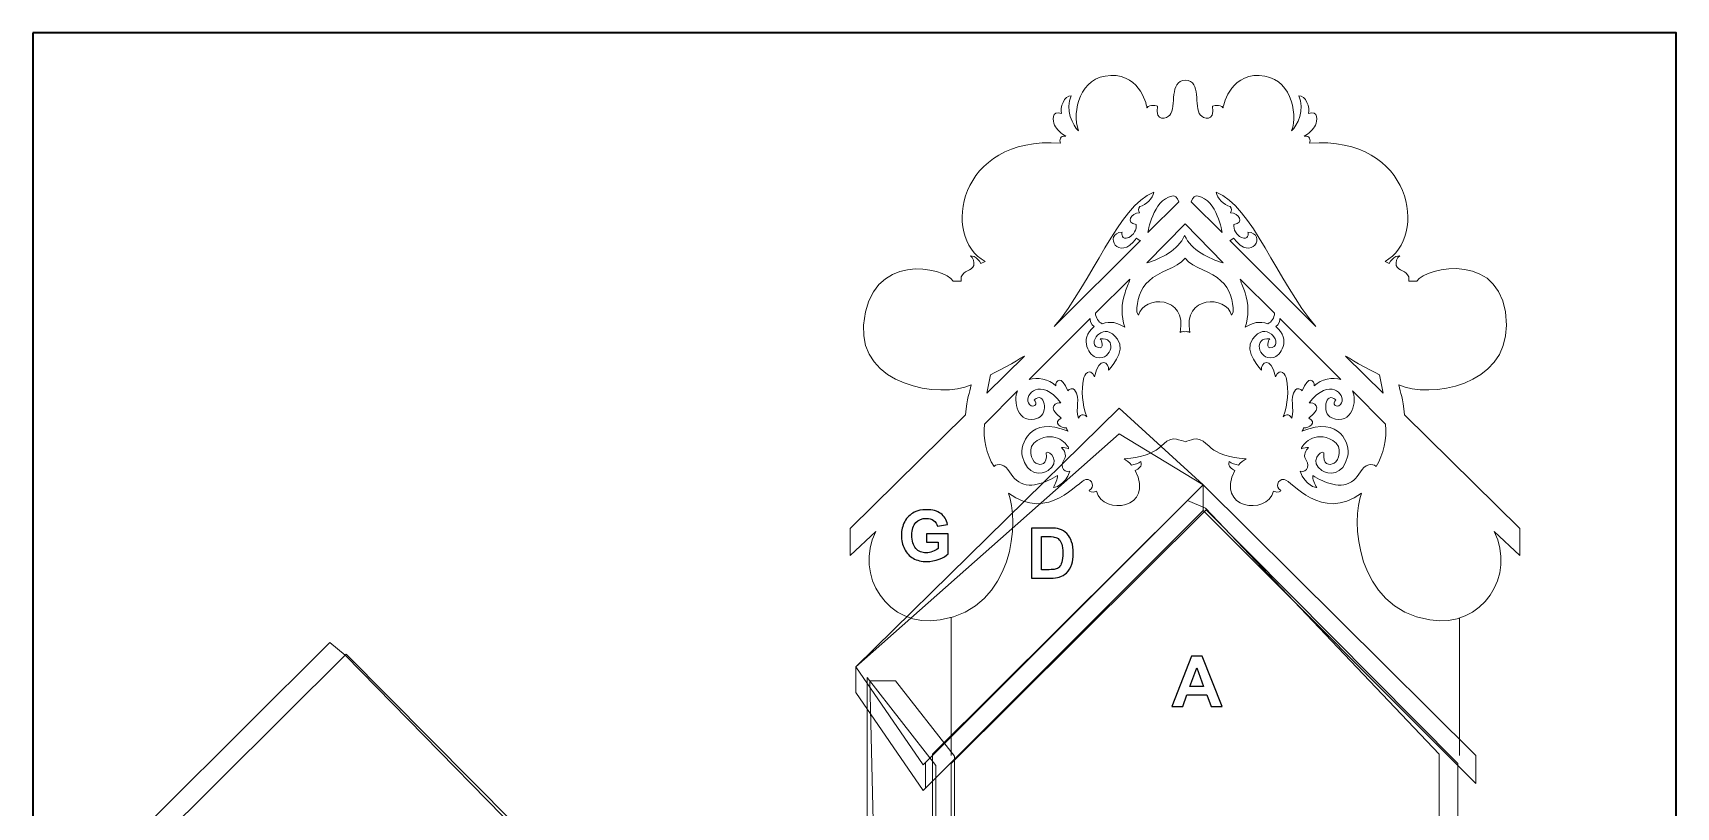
# Model space of a CAD drawing. Header units: centimetres. Extents: x -50 to 38, y -16.5 to 53.8.
# Drawn here: x -43.06 to -33.11, y 20.89 to 25.57 of the extents above; entities that cross this region are included whole.
import ezdxf
from ezdxf.lldxf.tags import DXFTag

# ---------------------------------------------------------------- set-up
doc = ezdxf.new("R2010")
doc.units = ezdxf.units.CM
doc.header["$MEASUREMENT"] = 0
doc.layers.add('layer 1', color=7, linetype='Continuous')
tags = doc.linetypes.add('New Line3', pattern=[0.4, 0.2, -0.2]).pattern_tags.tags
tags[6:7] = [DXFTag(74, 4), DXFTag(75, 0), DXFTag(340, '0'), DXFTag(46, 1.0), DXFTag(50, 0.0), DXFTag(44, 0.0), DXFTag(45, 0.0)]
tags[4:5] = [DXFTag(74, 4), DXFTag(75, 0), DXFTag(340, '0'), DXFTag(46, 1.0), DXFTag(50, 0.0), DXFTag(44, 0.0), DXFTag(45, 0.0)]
tags = doc.linetypes.add('New Line4', pattern=[0.4, 0.2, -0.2]).pattern_tags.tags
tags[6:7] = [DXFTag(74, 4), DXFTag(75, 0), DXFTag(340, '0'), DXFTag(46, 1.0), DXFTag(50, 0.0), DXFTag(44, 0.0), DXFTag(45, 0.0)]
tags[4:5] = [DXFTag(74, 4), DXFTag(75, 0), DXFTag(340, '0'), DXFTag(46, 1.0), DXFTag(50, 0.0), DXFTag(44, 0.0), DXFTag(45, 0.0)]

msp = doc.modelspace()

# ---------------------------------------------------------------- linework, layer by layer
at = {"layer": 'layer 1', "lineweight": 35}
msp.add_open_spline([(-43.05848, 25.57436), (-43.05848, 25.57436), (-33.11014, 25.57436), (-33.11014, 25.57436), (-33.11014, 25.57436), (-33.11014, 25.57436), (-33.11014, 14.1003), (-33.11014, 14.1003), (-33.11014, 14.1003), (-33.11014, 14.1003), (-43.05848, 14.1003), (-43.05848, 14.1003), (-43.05848, 14.1003), (-43.05848, 14.1003), (-43.05848, 25.57436), (-43.05848, 25.57436)], degree=3, knots=[0, 0, 0, 0, 0.2, 0.2, 0.2, 0.2, 0.4, 0.4, 0.4, 0.4, 0.6, 0.6, 0.6, 0.6, 1, 1, 1, 1], dxfattribs=at)
at = {"layer": 'layer 1', "color": 254, "lineweight": 9}
for points, knots in [([(-36.08101, 23.09999), (-36.08899, 23.10489), (-36.12056, 23.11205), (-36.13552, 23.11487), (-36.13552, 23.11487), (-36.19101, 23.12976), (-36.23292, 23.05825), (-36.27317, 23.03991), (-36.27317, 23.03991), (-36.32909, 23.00509), (-36.45259, 22.99676), (-36.45259, 22.99676), (-36.45259, 22.99676), (-36.4388, 22.98382), (-36.41908, 22.97775), (-36.408, 22.95895), (-36.408, 22.95895), (-36.38659, 22.96036), (-36.36726, 22.97034), (-36.35008, 22.9793), (-36.35008, 22.9793), (-36.34069, 22.94928), (-36.36489, 22.93665), (-36.38528, 22.92557), (-36.38528, 22.92557), (-36.26382, 22.69496), (-36.58069, 22.64949), (-36.61847, 22.80034), (-36.61847, 22.80034), (-36.64888, 22.78319), (-36.66359, 22.80461), (-36.66359, 22.80461), (-36.66359, 22.80461), (-36.64352, 22.81932), (-36.64281, 22.83265), (-36.64482, 22.84549), (-36.64482, 22.84549), (-36.64761, 22.8632), (-36.66542, 22.87403), (-36.6831, 22.87149), (-36.6831, 22.87149), (-36.73083, 22.86468), (-36.9069, 22.60938), (-37.15229, 22.78841), (-37.15229, 22.78841), (-37.08872, 22.63079), (-37.1101, 22.09602), (-37.56469, 22.02112), (-37.56469, 22.02112), (-37.88434, 21.96849), (-38.08878, 22.29389), (-37.95539, 22.55692), (-37.95539, 22.55692), (-37.95539, 22.55692), (-38.10963, 22.41094), (-38.10963, 22.41094), (-38.10963, 22.41094), (-38.10963, 22.41094), (-38.10963, 22.57435), (-38.10963, 22.57435), (-38.10963, 22.57435), (-38.10963, 22.57435), (-37.41225, 23.26184), (-37.41225, 23.26184), (-37.41225, 23.26184), (-37.40425, 23.37413), (-37.38664, 23.38888), (-37.37758, 23.44497), (-37.37758, 23.44497), (-37.56469, 23.35808), (-38.0584, 23.43908), (-38.02898, 23.80628), (-38.02898, 23.80628), (-37.9925, 24.2619), (-37.53795, 24.15493), (-37.48655, 24.07214), (-37.48655, 24.07214), (-37.48655, 24.07214), (-37.43896, 24.07066), (-37.43896, 24.07066), (-37.43896, 24.07066), (-37.43896, 24.07066), (-37.43765, 24.0974), (-37.43765, 24.0974), (-37.43765, 24.0974), (-37.42397, 24.13631), (-37.37588, 24.13158), (-37.3611, 24.16732), (-37.3611, 24.16732), (-37.35828, 24.18598), (-37.36583, 24.21466), (-37.38287, 24.22443), (-37.38287, 24.22443), (-37.38287, 24.22443), (-37.35959, 24.22129), (-37.35959, 24.22129), (-37.35959, 24.22129), (-37.34417, 24.21155), (-37.32822, 24.19695), (-37.31983, 24.17871), (-37.31983, 24.17871), (-37.31983, 24.17871), (-37.29407, 24.19131), (-37.29407, 24.19131), (-37.29407, 24.19131), (-37.55933, 24.33676), (-37.46305, 24.95175), (-36.83754, 24.90713), (-36.83754, 24.90713), (-36.84407, 24.92367), (-36.84139, 24.95574), (-36.8053, 24.94907), (-36.8053, 24.94907), (-36.82975, 24.96318), (-36.86033, 24.98968), (-36.87402, 25.01656), (-36.87402, 25.01656), (-36.88132, 25.03854), (-36.89621, 25.11086), (-36.83063, 25.08567), (-36.83063, 25.08567), (-36.84315, 25.1195), (-36.81331, 25.19775), (-36.77193, 25.19425), (-36.77193, 25.19425), (-36.81197, 25.1122), (-36.76177, 25.01183), (-36.72885, 24.98107), (-36.72885, 24.98107), (-36.76787, 25.10158), (-36.7224, 25.31003), (-36.53236, 25.31677), (-36.53236, 25.31677), (-36.34817, 25.3233), (-36.31321, 25.12073), (-36.31321, 25.12073), (-36.31321, 25.12073), (-36.29723, 25.14695), (-36.24911, 25.13089), (-36.24911, 25.13089), (-36.24911, 25.13089), (-36.26784, 25.02929), (-36.1903, 25.05872), (-36.17616, 25.07625), (-36.17616, 25.07625), (-36.13308, 25.12959), (-36.18226, 25.28333), (-36.08101, 25.28866), (-36.08101, 25.28866), (-35.97977, 25.28333), (-36.0336, 25.12959), (-35.99053, 25.07625), (-35.99053, 25.07625), (-35.97638, 25.05872), (-35.89884, 25.02929), (-35.91757, 25.13089), (-35.91757, 25.13089), (-35.91757, 25.13089), (-35.86942, 25.14695), (-35.85347, 25.12073), (-35.85347, 25.12073), (-35.85347, 25.12073), (-35.81851, 25.3233), (-35.63433, 25.31677), (-35.63433, 25.31677), (-35.44428, 25.31003), (-35.39881, 25.09622), (-35.43783, 24.98107), (-35.43783, 24.98107), (-35.40491, 25.01183), (-35.35471, 25.1122), (-35.39475, 25.19425), (-35.39475, 25.19425), (-35.35337, 25.19775), (-35.32349, 25.1195), (-35.33605, 25.08567), (-35.33605, 25.08567), (-35.27047, 25.11086), (-35.28536, 25.03854), (-35.29266, 25.01656), (-35.29266, 25.01656), (-35.30635, 24.98968), (-35.3369, 24.96318), (-35.36138, 24.94907), (-35.36138, 24.94907), (-35.32529, 24.95574), (-35.32261, 24.92367), (-35.32914, 24.90713), (-35.32914, 24.90713), (-34.70363, 24.95175), (-34.60735, 24.33676), (-34.87261, 24.19131), (-34.87261, 24.19131), (-34.87261, 24.19131), (-34.84685, 24.17871), (-34.84685, 24.17871), (-34.84685, 24.17871), (-34.83842, 24.19695), (-34.82251, 24.21155), (-34.8071, 24.22129), (-34.8071, 24.22129), (-34.8071, 24.22129), (-34.78381, 24.22443), (-34.78381, 24.22443), (-34.78381, 24.22443), (-34.80085, 24.21466), (-34.8084, 24.18598), (-34.80558, 24.16732), (-34.80558, 24.16732), (-34.7908, 24.13158), (-34.74271, 24.13631), (-34.72903, 24.0974), (-34.72903, 24.0974), (-34.72903, 24.0974), (-34.72772, 24.07066), (-34.72772, 24.07066), (-34.72772, 24.07066), (-34.72772, 24.07066), (-34.68013, 24.07214), (-34.68013, 24.07214), (-34.68013, 24.07214), (-34.62873, 24.15493), (-34.14208, 24.26722), (-34.13767, 23.80628), (-34.13767, 23.80628), (-34.13417, 23.43791), (-34.60199, 23.35808), (-34.78911, 23.44497), (-34.78911, 23.44497), (-34.78004, 23.38888), (-34.76244, 23.37413), (-34.75443, 23.26184), (-34.75443, 23.26184), (-34.75443, 23.26184), (-34.05706, 22.57435), (-34.05706, 22.57435), (-34.05706, 22.57435), (-34.05706, 22.57435), (-34.05706, 22.41094), (-34.05706, 22.41094), (-34.05706, 22.41094), (-34.05706, 22.41094), (-34.21129, 22.55692), (-34.21129, 22.55692), (-34.21129, 22.55692), (-34.07791, 22.29389), (-34.28234, 21.96849), (-34.60199, 22.02112), (-34.60199, 22.02112), (-35.05655, 22.09602), (-35.07796, 22.63079), (-35.01439, 22.78841), (-35.01439, 22.78841), (-35.25978, 22.60938), (-35.43585, 22.86468), (-35.48358, 22.87149), (-35.48358, 22.87149), (-35.50126, 22.87403), (-35.51904, 22.8632), (-35.52186, 22.84549), (-35.52186, 22.84549), (-35.52387, 22.83265), (-35.52317, 22.81932), (-35.50309, 22.80461), (-35.50309, 22.80461), (-35.50309, 22.80461), (-35.5178, 22.78319), (-35.54818, 22.80034), (-35.54818, 22.80034), (-35.58599, 22.64949), (-35.90286, 22.69496), (-35.78136, 22.92557), (-35.78136, 22.92557), (-35.80179, 22.93665), (-35.82599, 22.94928), (-35.81661, 22.9793), (-35.81661, 22.9793), (-35.79943, 22.97034), (-35.78009, 22.96036), (-35.75868, 22.95895), (-35.75868, 22.95895), (-35.7476, 22.97775), (-35.72788, 22.98382), (-35.71409, 22.99676), (-35.71409, 22.99676), (-35.71409, 22.99676), (-35.8376, 23.00509), (-35.89351, 23.03991), (-35.89351, 23.03991), (-35.93376, 23.05825), (-35.97567, 23.12976), (-36.03117, 23.11487), (-36.03117, 23.11487), (-36.04612, 23.11205), (-36.07304, 23.10489), (-36.08101, 23.09999)], [0, 0, 0, 0, 0.0133333, 0.0133333, 0.0133333, 0.0133333, 0.0266667, 0.0266667, 0.0266667, 0.0266667, 0.04, 0.04, 0.04, 0.04, 0.0533333, 0.0533333, 0.0533333, 0.0533333, 0.0666667, 0.0666667, 0.0666667, 0.0666667, 0.08, 0.08, 0.08, 0.08, 0.0933333, 0.0933333, 0.0933333, 0.0933333, 0.1066667, 0.1066667, 0.1066667, 0.1066667, 0.12, 0.12, 0.12, 0.12, 0.1333333, 0.1333333, 0.1333333, 0.1333333, 0.1466667, 0.1466667, 0.1466667, 0.1466667, 0.16, 0.16, 0.16, 0.16, 0.1733333, 0.1733333, 0.1733333, 0.1733333, 0.1866667, 0.1866667, 0.1866667, 0.1866667, 0.2, 0.2, 0.2, 0.2, 0.2133333, 0.2133333, 0.2133333, 0.2133333, 0.2266667, 0.2266667, 0.2266667, 0.2266667, 0.24, 0.24, 0.24, 0.24, 0.2533333, 0.2533333, 0.2533333, 0.2533333, 0.2666667, 0.2666667, 0.2666667, 0.2666667, 0.28, 0.28, 0.28, 0.28, 0.2933333, 0.2933333, 0.2933333, 0.2933333, 0.3066667, 0.3066667, 0.3066667, 0.3066667, 0.32, 0.32, 0.32, 0.32, 0.3333333, 0.3333333, 0.3333333, 0.3333333, 0.3466667, 0.3466667, 0.3466667, 0.3466667, 0.36, 0.36, 0.36, 0.36, 0.3733333, 0.3733333, 0.3733333, 0.3733333, 0.3866667, 0.3866667, 0.3866667, 0.3866667, 0.4, 0.4, 0.4, 0.4, 0.4133333, 0.4133333, 0.4133333, 0.4133333, 0.4266667, 0.4266667, 0.4266667, 0.4266667, 0.44, 0.44, 0.44, 0.44, 0.4533333, 0.4533333, 0.4533333, 0.4533333, 0.4666667, 0.4666667, 0.4666667, 0.4666667, 0.48, 0.48, 0.48, 0.48, 0.4933333, 0.4933333, 0.4933333, 0.4933333, 0.5066667, 0.5066667, 0.5066667, 0.5066667, 0.52, 0.52, 0.52, 0.52, 0.5333333, 0.5333333, 0.5333333, 0.5333333, 0.5466667, 0.5466667, 0.5466667, 0.5466667, 0.56, 0.56, 0.56, 0.56, 0.5733333, 0.5733333, 0.5733333, 0.5733333, 0.5866667, 0.5866667, 0.5866667, 0.5866667, 0.6, 0.6, 0.6, 0.6, 0.6133333, 0.6133333, 0.6133333, 0.6133333, 0.6266667, 0.6266667, 0.6266667, 0.6266667, 0.64, 0.64, 0.64, 0.64, 0.6533333, 0.6533333, 0.6533333, 0.6533333, 0.6666667, 0.6666667, 0.6666667, 0.6666667, 0.68, 0.68, 0.68, 0.68, 0.6933333, 0.6933333, 0.6933333, 0.6933333, 0.7066667, 0.7066667, 0.7066667, 0.7066667, 0.72, 0.72, 0.72, 0.72, 0.7333333, 0.7333333, 0.7333333, 0.7333333, 0.7466667, 0.7466667, 0.7466667, 0.7466667, 0.76, 0.76, 0.76, 0.76, 0.7733333, 0.7733333, 0.7733333, 0.7733333, 0.7866667, 0.7866667, 0.7866667, 0.7866667, 0.8, 0.8, 0.8, 0.8, 0.8133333, 0.8133333, 0.8133333, 0.8133333, 0.8266667, 0.8266667, 0.8266667, 0.8266667, 0.84, 0.84, 0.84, 0.84, 0.8533333, 0.8533333, 0.8533333, 0.8533333, 0.8666667, 0.8666667, 0.8666667, 0.8666667, 0.88, 0.88, 0.88, 0.88, 0.8933333, 0.8933333, 0.8933333, 0.8933333, 0.9066667, 0.9066667, 0.9066667, 0.9066667, 0.92, 0.92, 0.92, 0.92, 0.9333333, 0.9333333, 0.9333333, 0.9333333, 0.9466667, 0.9466667, 0.9466667, 0.9466667, 0.96, 0.96, 0.96, 0.96, 0.9733333, 0.9733333, 0.9733333, 0.9733333, 1, 1, 1, 1]), ([(-36.35382, 24.31855), (-36.35382, 24.31855), (-36.8748, 23.79662), (-36.8748, 23.79662), (-36.8748, 23.79662), (-36.64218, 24.06935), (-36.48978, 24.52659), (-36.27165, 24.60966), (-36.27165, 24.60966), (-36.28001, 24.57072), (-36.31723, 24.53361), (-36.35692, 24.52323), (-36.35692, 24.52323), (-36.36676, 24.50789), (-36.36567, 24.49925), (-36.35886, 24.48584), (-36.35886, 24.48584), (-36.40821, 24.48513), (-36.44832, 24.4223), (-36.37872, 24.41543), (-36.37872, 24.41543), (-36.3747, 24.38491), (-36.39541, 24.34889), (-36.42434, 24.33665), (-36.42434, 24.33665), (-36.46836, 24.31802), (-36.46797, 24.35845), (-36.4636, 24.36911), (-36.4636, 24.36911), (-36.58203, 24.35947), (-36.4871, 24.18033), (-36.37784, 24.33199), (-36.37784, 24.33199), (-36.37784, 24.33305), (-36.36186, 24.31704), (-36.35382, 24.31855)], [0, 0, 0, 0, 0.1, 0.1, 0.1, 0.1, 0.2, 0.2, 0.2, 0.2, 0.3, 0.3, 0.3, 0.3, 0.4, 0.4, 0.4, 0.4, 0.5, 0.5, 0.5, 0.5, 0.6, 0.6, 0.6, 0.6, 0.7, 0.7, 0.7, 0.7, 0.8, 0.8, 0.8, 0.8, 1, 1, 1, 1]), ([(-36.12098, 24.55089), (-36.12098, 24.55089), (-36.30855, 24.36614), (-36.30855, 24.36614), (-36.30855, 24.36614), (-36.30855, 24.36614), (-36.27585, 24.56402), (-36.16384, 24.5868), (-36.16384, 24.5868), (-36.14677, 24.59026), (-36.12903, 24.58299), (-36.12098, 24.55089)], [0, 0, 0, 0, 0.25, 0.25, 0.25, 0.25, 0.5, 0.5, 0.5, 0.5, 1, 1, 1, 1]), ([(-36.0457, 24.55089), (-36.0457, 24.55089), (-35.85813, 24.36614), (-35.85813, 24.36614), (-35.85813, 24.36614), (-35.85813, 24.36614), (-35.89083, 24.56402), (-36.00284, 24.5868), (-36.00284, 24.5868), (-36.01991, 24.59026), (-36.03766, 24.58299), (-36.0457, 24.55089)], [0, 0, 0, 0, 0.25, 0.25, 0.25, 0.25, 0.5, 0.5, 0.5, 0.5, 1, 1, 1, 1]), ([(-35.81287, 24.31855), (-35.81287, 24.31855), (-35.29188, 23.79662), (-35.29188, 23.79662), (-35.29188, 23.79662), (-35.52451, 24.06935), (-35.67691, 24.52659), (-35.89503, 24.60966), (-35.89503, 24.60966), (-35.88663, 24.57072), (-35.84941, 24.53361), (-35.80976, 24.52323), (-35.80976, 24.52323), (-35.79992, 24.50789), (-35.80101, 24.49925), (-35.80782, 24.48584), (-35.80782, 24.48584), (-35.75847, 24.48513), (-35.71836, 24.4223), (-35.78796, 24.41543), (-35.78796, 24.41543), (-35.79198, 24.38491), (-35.77124, 24.34889), (-35.74235, 24.33665), (-35.74235, 24.33665), (-35.69832, 24.31802), (-35.69871, 24.35845), (-35.70308, 24.36911), (-35.70308, 24.36911), (-35.58465, 24.35947), (-35.67959, 24.18033), (-35.78884, 24.33199), (-35.78884, 24.33199), (-35.78884, 24.33305), (-35.80482, 24.31704), (-35.81287, 24.31855)], [0, 0, 0, 0, 0.1, 0.1, 0.1, 0.1, 0.2, 0.2, 0.2, 0.2, 0.3, 0.3, 0.3, 0.3, 0.4, 0.4, 0.4, 0.4, 0.5, 0.5, 0.5, 0.5, 0.6, 0.6, 0.6, 0.6, 0.7, 0.7, 0.7, 0.7, 0.8, 0.8, 0.8, 0.8, 1, 1, 1, 1]), ([(-36.08567, 24.34744), (-36.04535, 24.2601), (-35.93962, 24.20658), (-35.85171, 24.18277), (-35.85171, 24.18277), (-35.85171, 24.18277), (-36.08292, 24.41782), (-36.08292, 24.41782), (-36.08292, 24.41782), (-36.08292, 24.41782), (-36.31497, 24.18277), (-36.31497, 24.18277), (-36.31497, 24.18277), (-36.22706, 24.20658), (-36.12599, 24.2601), (-36.08567, 24.34744)], [0, 0, 0, 0, 0.2, 0.2, 0.2, 0.2, 0.4, 0.4, 0.4, 0.4, 0.6, 0.6, 0.6, 0.6, 1, 1, 1, 1]), ([(-36.08493, 23.76547), (-36.0736, 23.76709), (-36.0626, 23.76649), (-36.05339, 23.7612), (-36.05339, 23.7612), (-36.10207, 23.98648), (-35.82931, 23.98913), (-35.80242, 23.86502), (-35.80242, 23.86502), (-35.80242, 23.86502), (-35.79135, 23.88435), (-35.79135, 23.88435), (-35.79135, 23.88435), (-35.79142, 23.95173), (-35.80969, 24.02536), (-35.86628, 24.07461), (-35.86628, 24.07461), (-35.92025, 24.13137), (-36.03254, 24.14689), (-36.08334, 24.21106), (-36.08334, 24.21106), (-36.13414, 24.14689), (-36.24643, 24.13137), (-36.30041, 24.07461), (-36.30041, 24.07461), (-36.35699, 24.02536), (-36.37526, 23.95173), (-36.37534, 23.88435), (-36.37534, 23.88435), (-36.37534, 23.88435), (-36.36426, 23.86502), (-36.36426, 23.86502), (-36.36426, 23.86502), (-36.33734, 23.98913), (-36.06461, 23.98648), (-36.11329, 23.7612), (-36.11329, 23.7612), (-36.10408, 23.76649), (-36.09625, 23.76709), (-36.08493, 23.76547)], [0, 0, 0, 0, 0.0909091, 0.0909091, 0.0909091, 0.0909091, 0.1818182, 0.1818182, 0.1818182, 0.1818182, 0.2727273, 0.2727273, 0.2727273, 0.2727273, 0.3636364, 0.3636364, 0.3636364, 0.3636364, 0.4545455, 0.4545455, 0.4545455, 0.4545455, 0.5454545, 0.5454545, 0.5454545, 0.5454545, 0.6363636, 0.6363636, 0.6363636, 0.6363636, 0.7272727, 0.7272727, 0.7272727, 0.7272727, 0.8181818, 0.8181818, 0.8181818, 0.8181818, 1, 1, 1, 1]), ([(-36.41742, 24.08367), (-36.42412, 24.05323), (-36.4382, 24.03358), (-36.44649, 24.00155), (-36.44649, 24.00155), (-36.47111, 23.93921), (-36.46808, 23.85574), (-36.44832, 23.79249), (-36.44832, 23.79249), (-36.48604, 23.82061), (-36.53835, 23.83175), (-36.58503, 23.81397), (-36.58503, 23.81397), (-36.60849, 23.82382), (-36.62376, 23.8507), (-36.62567, 23.87853), (-36.62567, 23.87853), (-36.62567, 23.87853), (-36.41742, 24.08367), (-36.41742, 24.08367)], [0, 0, 0, 0, 0.1666667, 0.1666667, 0.1666667, 0.1666667, 0.3333333, 0.3333333, 0.3333333, 0.3333333, 0.5, 0.5, 0.5, 0.5, 0.6666667, 0.6666667, 0.6666667, 0.6666667, 1, 1, 1, 1]), ([(-35.74926, 24.08367), (-35.74256, 24.05323), (-35.72848, 24.03358), (-35.72019, 24.00155), (-35.72019, 24.00155), (-35.69557, 23.93921), (-35.6986, 23.85574), (-35.71836, 23.79249), (-35.71836, 23.79249), (-35.68065, 23.82061), (-35.62833, 23.83175), (-35.58166, 23.81397), (-35.58166, 23.81397), (-35.5582, 23.82382), (-35.54292, 23.8507), (-35.54102, 23.87853), (-35.54102, 23.87853), (-35.54102, 23.87853), (-35.74926, 24.08367), (-35.74926, 24.08367)], [0, 0, 0, 0, 0.1666667, 0.1666667, 0.1666667, 0.1666667, 0.3333333, 0.3333333, 0.3333333, 0.3333333, 0.5, 0.5, 0.5, 0.5, 0.6666667, 0.6666667, 0.6666667, 0.6666667, 1, 1, 1, 1]), ([(-36.59674, 23.72176), (-36.5887, 23.71908), (-36.56866, 23.65759), (-36.61007, 23.66962), (-36.61007, 23.66962), (-36.65562, 23.68281), (-36.62612, 23.73643), (-36.60609, 23.75114), (-36.60609, 23.75114), (-36.57183, 23.7763), (-36.53387, 23.77654), (-36.49225, 23.72119), (-36.49225, 23.72119), (-36.43506, 23.64513), (-36.54686, 23.53288), (-36.54686, 23.53288), (-36.54686, 23.53288), (-36.5379, 23.57603), (-36.60475, 23.62683), (-36.63061, 23.49351), (-36.63061, 23.49351), (-36.66091, 23.55461), (-36.69432, 23.50381), (-36.69866, 23.47915), (-36.69866, 23.47915), (-36.71083, 23.4099), (-36.70691, 23.32841), (-36.67767, 23.25006), (-36.67767, 23.25006), (-36.68363, 23.26184), (-36.71439, 23.27387), (-36.72907, 23.24198), (-36.72907, 23.24198), (-36.74833, 23.30308), (-36.71379, 23.35882), (-36.75182, 23.41424), (-36.75182, 23.41424), (-36.76127, 23.42807), (-36.78523, 23.4196), (-36.79179, 23.40775), (-36.79179, 23.40775), (-36.83204, 23.50783), (-36.86813, 23.4704), (-36.86587, 23.43781), (-36.86587, 23.43781), (-36.90665, 23.48148), (-36.97823, 23.49122), (-37.02702, 23.47665), (-37.02702, 23.47665), (-37.02702, 23.47665), (-36.65802, 23.84565), (-36.65802, 23.84565), (-36.65802, 23.84565), (-36.65689, 23.83405), (-36.65421, 23.80731), (-36.63279, 23.79676), (-36.63279, 23.79676), (-36.73175, 23.71774), (-36.65823, 23.61614), (-36.61678, 23.6089), (-36.61678, 23.6089), (-36.52258, 23.59254), (-36.4951, 23.73781), (-36.59674, 23.72176)], [0, 0, 0, 0, 0.0588235, 0.0588235, 0.0588235, 0.0588235, 0.1176471, 0.1176471, 0.1176471, 0.1176471, 0.1764706, 0.1764706, 0.1764706, 0.1764706, 0.2352941, 0.2352941, 0.2352941, 0.2352941, 0.2941176, 0.2941176, 0.2941176, 0.2941176, 0.3529412, 0.3529412, 0.3529412, 0.3529412, 0.4117647, 0.4117647, 0.4117647, 0.4117647, 0.4705882, 0.4705882, 0.4705882, 0.4705882, 0.5294118, 0.5294118, 0.5294118, 0.5294118, 0.5882353, 0.5882353, 0.5882353, 0.5882353, 0.6470588, 0.6470588, 0.6470588, 0.6470588, 0.7058824, 0.7058824, 0.7058824, 0.7058824, 0.7647059, 0.7647059, 0.7647059, 0.7647059, 0.8235294, 0.8235294, 0.8235294, 0.8235294, 0.8823529, 0.8823529, 0.8823529, 0.8823529, 1, 1, 1, 1]), ([(-35.56994, 23.72176), (-35.57799, 23.71908), (-35.59802, 23.65759), (-35.55657, 23.66962), (-35.55657, 23.66962), (-35.51106, 23.68281), (-35.54056, 23.73643), (-35.56059, 23.75114), (-35.56059, 23.75114), (-35.59485, 23.7763), (-35.63281, 23.77654), (-35.67444, 23.72119), (-35.67444, 23.72119), (-35.73162, 23.64513), (-35.61983, 23.53288), (-35.61983, 23.53288), (-35.61983, 23.53288), (-35.62879, 23.57603), (-35.56194, 23.62683), (-35.53608, 23.49351), (-35.53608, 23.49351), (-35.50577, 23.55461), (-35.47237, 23.50381), (-35.46803, 23.47915), (-35.46803, 23.47915), (-35.45586, 23.4099), (-35.45977, 23.32841), (-35.48902, 23.25006), (-35.48902, 23.25006), (-35.48305, 23.26184), (-35.45229, 23.27387), (-35.43762, 23.24198), (-35.43762, 23.24198), (-35.41835, 23.30308), (-35.45289, 23.35882), (-35.41486, 23.41424), (-35.41486, 23.41424), (-35.40541, 23.42807), (-35.38145, 23.4196), (-35.37489, 23.40775), (-35.37489, 23.40775), (-35.33464, 23.50783), (-35.29855, 23.4704), (-35.30081, 23.43781), (-35.30081, 23.43781), (-35.26003, 23.48148), (-35.18845, 23.49122), (-35.13966, 23.47665), (-35.13966, 23.47665), (-35.13966, 23.47665), (-35.50867, 23.84565), (-35.50867, 23.84565), (-35.50867, 23.84565), (-35.50979, 23.83405), (-35.51248, 23.80731), (-35.53389, 23.79676), (-35.53389, 23.79676), (-35.43494, 23.71774), (-35.50845, 23.61614), (-35.54991, 23.6089), (-35.54991, 23.6089), (-35.6441, 23.59254), (-35.67158, 23.73781), (-35.56994, 23.72176)], [0, 0, 0, 0, 0.0588235, 0.0588235, 0.0588235, 0.0588235, 0.1176471, 0.1176471, 0.1176471, 0.1176471, 0.1764706, 0.1764706, 0.1764706, 0.1764706, 0.2352941, 0.2352941, 0.2352941, 0.2352941, 0.2941176, 0.2941176, 0.2941176, 0.2941176, 0.3529412, 0.3529412, 0.3529412, 0.3529412, 0.4117647, 0.4117647, 0.4117647, 0.4117647, 0.4705882, 0.4705882, 0.4705882, 0.4705882, 0.5294118, 0.5294118, 0.5294118, 0.5294118, 0.5882353, 0.5882353, 0.5882353, 0.5882353, 0.6470588, 0.6470588, 0.6470588, 0.6470588, 0.7058824, 0.7058824, 0.7058824, 0.7058824, 0.7647059, 0.7647059, 0.7647059, 0.7647059, 0.8235294, 0.8235294, 0.8235294, 0.8235294, 0.8823529, 0.8823529, 0.8823529, 0.8823529, 1, 1, 1, 1]), ([(-37.0551, 23.61868), (-37.0551, 23.61868), (-37.28391, 23.39286), (-37.28391, 23.39286), (-37.28391, 23.39286), (-37.28391, 23.39286), (-37.26049, 23.50543), (-37.26049, 23.50543), (-37.26049, 23.50543), (-37.19819, 23.5327), (-37.0551, 23.61868), (-37.0551, 23.61868)], [0, 0, 0, 0, 0.25, 0.25, 0.25, 0.25, 0.5, 0.5, 0.5, 0.5, 1, 1, 1, 1]), ([(-35.11158, 23.61868), (-35.11158, 23.61868), (-34.88277, 23.39286), (-34.88277, 23.39286), (-34.88277, 23.39286), (-34.88277, 23.39286), (-34.90619, 23.50543), (-34.90619, 23.50543), (-34.90619, 23.50543), (-34.96846, 23.5327), (-35.11158, 23.61868), (-35.11158, 23.61868)], [0, 0, 0, 0, 0.25, 0.25, 0.25, 0.25, 0.5, 0.5, 0.5, 0.5, 1, 1, 1, 1]), ([(-36.85617, 22.89495), (-36.85476, 22.87354), (-36.86838, 22.84479), (-36.88034, 22.82189), (-36.88034, 22.82189), (-36.88034, 22.82189), (-36.80798, 22.83135), (-36.78054, 22.92261), (-36.78054, 22.92261), (-36.80304, 22.91478), (-36.81913, 22.92649), (-36.82534, 22.94364), (-36.82534, 22.94364), (-36.83215, 22.9624), (-36.81959, 22.98124), (-36.81303, 22.99616), (-36.81303, 22.99616), (-36.79944, 23.02012), (-36.81313, 23.04806), (-36.83063, 23.06425), (-36.83063, 23.06425), (-36.81991, 23.06841), (-36.79966, 23.06023), (-36.78844, 23.05744), (-36.78844, 23.05744), (-36.78664, 23.07829), (-36.86989, 23.17252), (-36.97774, 23.10807), (-36.97774, 23.10807), (-37.04671, 23.0669), (-37.01185, 22.98452), (-36.98652, 22.97041), (-36.98652, 22.97041), (-36.9577, 22.95433), (-36.91357, 22.95835), (-36.92447, 23.03296), (-36.92447, 23.03296), (-36.90288, 23.05194), (-36.83409, 22.9775), (-36.91258, 22.92483), (-36.91258, 22.92483), (-36.94835, 22.90084), (-37.04194, 22.89016), (-37.06851, 23.01391), (-37.06851, 23.01391), (-37.08294, 23.08111), (-37.02723, 23.2605), (-36.79126, 23.16282), (-36.79126, 23.16282), (-36.79126, 23.16282), (-36.79726, 23.16825), (-36.80124, 23.18483), (-36.80124, 23.18483), (-36.83338, 23.1776), (-36.88552, 23.21771), (-36.83282, 23.24286), (-36.83282, 23.24286), (-36.92962, 23.31666), (-36.85508, 23.33854), (-36.83469, 23.33536), (-36.83469, 23.33536), (-36.95805, 23.49362), (-37.05531, 23.38616), (-37.03094, 23.33554), (-37.03094, 23.33554), (-37.02431, 23.32171), (-37.00758, 23.30707), (-36.99259, 23.3186), (-36.99259, 23.3186), (-36.98021, 23.32813), (-36.98702, 23.34422), (-36.99601, 23.35339), (-36.99601, 23.35339), (-36.93364, 23.41156), (-36.90824, 23.26851), (-36.97132, 23.2441), (-36.97132, 23.2441), (-37.09835, 23.19488), (-37.12622, 23.35409), (-37.09715, 23.40775), (-37.09715, 23.40775), (-37.09715, 23.40775), (-37.29728, 23.20568), (-37.29728, 23.20568), (-37.29728, 23.20568), (-37.30607, 23.11699), (-37.2866, 23.02435), (-37.23968, 22.94963), (-37.23968, 22.94963), (-37.2299, 22.9629), (-37.21068, 22.96113), (-37.19572, 22.96099), (-37.19572, 22.96099), (-37.14986, 22.94671), (-37.13695, 22.89044), (-37.10456, 22.86662), (-37.10456, 22.86662), (-37.03023, 22.80556), (-36.92496, 22.85382), (-36.85617, 22.89495)], [0, 0, 0, 0, 0.0384615, 0.0384615, 0.0384615, 0.0384615, 0.0769231, 0.0769231, 0.0769231, 0.0769231, 0.1153846, 0.1153846, 0.1153846, 0.1153846, 0.1538462, 0.1538462, 0.1538462, 0.1538462, 0.1923077, 0.1923077, 0.1923077, 0.1923077, 0.2307692, 0.2307692, 0.2307692, 0.2307692, 0.2692308, 0.2692308, 0.2692308, 0.2692308, 0.3076923, 0.3076923, 0.3076923, 0.3076923, 0.3461538, 0.3461538, 0.3461538, 0.3461538, 0.3846154, 0.3846154, 0.3846154, 0.3846154, 0.4230769, 0.4230769, 0.4230769, 0.4230769, 0.4615385, 0.4615385, 0.4615385, 0.4615385, 0.5, 0.5, 0.5, 0.5, 0.5384615, 0.5384615, 0.5384615, 0.5384615, 0.5769231, 0.5769231, 0.5769231, 0.5769231, 0.6153846, 0.6153846, 0.6153846, 0.6153846, 0.6538462, 0.6538462, 0.6538462, 0.6538462, 0.6923077, 0.6923077, 0.6923077, 0.6923077, 0.7307692, 0.7307692, 0.7307692, 0.7307692, 0.7692308, 0.7692308, 0.7692308, 0.7692308, 0.8076923, 0.8076923, 0.8076923, 0.8076923, 0.8461538, 0.8461538, 0.8461538, 0.8461538, 0.8846154, 0.8846154, 0.8846154, 0.8846154, 0.9230769, 0.9230769, 0.9230769, 0.9230769, 1, 1, 1, 1]), ([(-35.31051, 22.89495), (-35.31192, 22.87354), (-35.2983, 22.84479), (-35.28635, 22.82189), (-35.28635, 22.82189), (-35.28635, 22.82189), (-35.3587, 22.83135), (-35.38615, 22.92261), (-35.38615, 22.92261), (-35.36364, 22.91478), (-35.34755, 22.92649), (-35.34134, 22.94364), (-35.34134, 22.94364), (-35.33453, 22.9624), (-35.34709, 22.98124), (-35.35366, 22.99616), (-35.35366, 22.99616), (-35.3672, 23.02012), (-35.35355, 23.04806), (-35.33605, 23.06425), (-35.33605, 23.06425), (-35.34678, 23.06841), (-35.36703, 23.06023), (-35.37824, 23.05744), (-35.37824, 23.05744), (-35.38004, 23.07829), (-35.29675, 23.17252), (-35.18891, 23.10807), (-35.18891, 23.10807), (-35.11998, 23.0669), (-35.15483, 22.98452), (-35.18016, 22.97041), (-35.18016, 22.97041), (-35.20898, 22.95433), (-35.25311, 22.95835), (-35.24218, 23.03296), (-35.24218, 23.03296), (-35.2638, 23.05194), (-35.33256, 22.9775), (-35.2541, 22.92483), (-35.2541, 22.92483), (-35.21833, 22.90084), (-35.12474, 22.89016), (-35.09817, 23.01391), (-35.09817, 23.01391), (-35.08375, 23.08111), (-35.13945, 23.2605), (-35.37542, 23.16282), (-35.37542, 23.16282), (-35.37542, 23.16282), (-35.36942, 23.16825), (-35.36544, 23.18483), (-35.36544, 23.18483), (-35.3333, 23.1776), (-35.28116, 23.21771), (-35.33386, 23.24286), (-35.33386, 23.24286), (-35.23706, 23.31666), (-35.31157, 23.33854), (-35.33196, 23.33536), (-35.33196, 23.33536), (-35.20863, 23.49362), (-35.11137, 23.38616), (-35.13574, 23.33554), (-35.13574, 23.33554), (-35.14238, 23.32171), (-35.1591, 23.30707), (-35.17409, 23.3186), (-35.17409, 23.3186), (-35.18647, 23.32813), (-35.17967, 23.34422), (-35.17067, 23.35339), (-35.17067, 23.35339), (-35.23304, 23.41156), (-35.25844, 23.26851), (-35.19536, 23.2441), (-35.19536, 23.2441), (-35.06833, 23.19488), (-35.04042, 23.35409), (-35.06953, 23.40775), (-35.06953, 23.40775), (-35.06953, 23.40775), (-34.8694, 23.20568), (-34.8694, 23.20568), (-34.8694, 23.20568), (-34.86058, 23.11699), (-34.88009, 23.02435), (-34.92701, 22.94963), (-34.92701, 22.94963), (-34.93674, 22.9629), (-34.956, 22.96113), (-34.97096, 22.96099), (-34.97096, 22.96099), (-35.01682, 22.94671), (-35.0297, 22.89044), (-35.06212, 22.86662), (-35.06212, 22.86662), (-35.13645, 22.80556), (-35.24172, 22.85382), (-35.31051, 22.89495)], [0, 0, 0, 0, 0.0384615, 0.0384615, 0.0384615, 0.0384615, 0.0769231, 0.0769231, 0.0769231, 0.0769231, 0.1153846, 0.1153846, 0.1153846, 0.1153846, 0.1538462, 0.1538462, 0.1538462, 0.1538462, 0.1923077, 0.1923077, 0.1923077, 0.1923077, 0.2307692, 0.2307692, 0.2307692, 0.2307692, 0.2692308, 0.2692308, 0.2692308, 0.2692308, 0.3076923, 0.3076923, 0.3076923, 0.3076923, 0.3461538, 0.3461538, 0.3461538, 0.3461538, 0.3846154, 0.3846154, 0.3846154, 0.3846154, 0.4230769, 0.4230769, 0.4230769, 0.4230769, 0.4615385, 0.4615385, 0.4615385, 0.4615385, 0.5, 0.5, 0.5, 0.5, 0.5384615, 0.5384615, 0.5384615, 0.5384615, 0.5769231, 0.5769231, 0.5769231, 0.5769231, 0.6153846, 0.6153846, 0.6153846, 0.6153846, 0.6538462, 0.6538462, 0.6538462, 0.6538462, 0.6923077, 0.6923077, 0.6923077, 0.6923077, 0.7307692, 0.7307692, 0.7307692, 0.7307692, 0.7692308, 0.7692308, 0.7692308, 0.7692308, 0.8076923, 0.8076923, 0.8076923, 0.8076923, 0.8461538, 0.8461538, 0.8461538, 0.8461538, 0.8846154, 0.8846154, 0.8846154, 0.8846154, 0.9230769, 0.9230769, 0.9230769, 0.9230769, 1, 1, 1, 1]), ([(-35.97432, 22.68279), (-35.97432, 22.68279), (-37.66766, 20.98945), (-37.66766, 20.98945), (-37.66766, 20.98945), (-37.66766, 20.98945), (-38.07688, 21.58212), (-38.07688, 21.58212), (-38.07688, 21.58212), (-38.07688, 21.58212), (-38.07688, 21.73734), (-38.07688, 21.73734), (-38.07688, 21.73734), (-38.07688, 21.73734), (-36.48232, 23.14845), (-36.48232, 23.14845), (-36.48232, 23.14845), (-36.48232, 23.14845), (-35.97432, 22.83801), (-35.97432, 22.83801), (-35.97432, 22.83801), (-35.97432, 22.83801), (-35.97432, 22.68279), (-35.97432, 22.68279)], [0, 0, 0, 0, 0.1428571, 0.1428571, 0.1428571, 0.1428571, 0.2857143, 0.2857143, 0.2857143, 0.2857143, 0.4285714, 0.4285714, 0.4285714, 0.4285714, 0.5714286, 0.5714286, 0.5714286, 0.5714286, 0.7142857, 0.7142857, 0.7142857, 0.7142857, 1, 1, 1, 1]), ([(-35.97432, 22.83801), (-35.97432, 22.83801), (-34.32332, 21.20112), (-34.32332, 21.20112), (-34.32332, 21.20112), (-34.32332, 21.20112), (-34.32332, 21.03179), (-34.32332, 21.03179), (-34.32332, 21.03179), (-34.32332, 21.03179), (-35.97432, 22.68279), (-35.97432, 22.68279), (-35.97432, 22.68279), (-35.97432, 22.68279), (-35.97432, 22.83801), (-35.97432, 22.83801)], [0, 0, 0, 0, 0.2, 0.2, 0.2, 0.2, 0.4, 0.4, 0.4, 0.4, 0.6, 0.6, 0.6, 0.6, 1, 1, 1, 1]), ([(-34.54417, 21.20913), (-34.54417, 21.20913), (-34.54438, 17.00402), (-34.54438, 17.00402), (-34.54438, 17.00402), (-34.54438, 17.00402), (-37.49128, 16.94658), (-37.49128, 16.94658), (-37.49128, 16.94658), (-37.49128, 16.94658), (-37.61122, 17.03831), (-37.61122, 17.03831), (-37.61122, 17.03831), (-37.61122, 17.03831), (-37.61203, 21.20913), (-37.61203, 21.20913), (-37.61203, 21.20913), (-37.61203, 21.20913), (-36.06863, 22.74505), (-36.06863, 22.74505), (-36.06863, 22.74505), (-36.06863, 22.74505), (-35.96022, 22.6969), (-35.96022, 22.6969), (-35.96022, 22.6969), (-35.96022, 22.6969), (-34.54417, 21.20913), (-34.54417, 21.20913)], [0, 0, 0, 0, 0.125, 0.125, 0.125, 0.125, 0.25, 0.25, 0.25, 0.25, 0.375, 0.375, 0.375, 0.375, 0.5, 0.5, 0.5, 0.5, 0.625, 0.625, 0.625, 0.625, 0.75, 0.75, 0.75, 0.75, 1, 1, 1, 1]), ([(-39.73707, 20.34835), (-39.73707, 20.34835), (-39.73732, 16.14324), (-39.73732, 16.14324), (-39.73732, 16.14324), (-39.73732, 16.14324), (-42.70534, 16.07875), (-42.70534, 16.07875), (-42.70534, 16.07875), (-42.70534, 16.07875), (-42.80493, 16.14324), (-42.80493, 16.14324), (-42.80493, 16.14324), (-42.80493, 16.14324), (-42.80493, 20.34835), (-42.80493, 20.34835), (-42.80493, 20.34835), (-42.80493, 20.34835), (-41.26153, 21.88428), (-41.26153, 21.88428), (-41.26153, 21.88428), (-41.26153, 21.88428), (-41.16723, 21.8079), (-41.16723, 21.8079), (-41.16723, 21.8079), (-41.16723, 21.8079), (-39.73707, 20.34835), (-39.73707, 20.34835)], [0, 0, 0, 0, 0.125, 0.125, 0.125, 0.125, 0.25, 0.25, 0.25, 0.25, 0.375, 0.375, 0.375, 0.375, 0.5, 0.5, 0.5, 0.5, 0.625, 0.625, 0.625, 0.625, 0.75, 0.75, 0.75, 0.75, 1, 1, 1, 1])]:
    msp.add_open_spline(points, degree=3, knots=knots, dxfattribs=at)
at = {"layer": 'layer 1', "color": 7, "lineweight": 9}
for points, knots in [([(-35.97432, 22.83801), (-35.97432, 22.83801), (-37.66766, 21.14468), (-37.66766, 21.14468), (-37.66766, 21.14468), (-37.66766, 21.14468), (-38.07688, 21.73734), (-38.07688, 21.73734), (-38.07688, 21.73734), (-38.07688, 21.73734), (-36.48232, 23.30368), (-36.48232, 23.30368), (-36.48232, 23.30368), (-36.48232, 23.30368), (-35.97432, 22.83801), (-35.97432, 22.83801)], [0, 0, 0, 0, 0.2, 0.2, 0.2, 0.2, 0.4, 0.4, 0.4, 0.4, 0.6, 0.6, 0.6, 0.6, 1, 1, 1, 1]), ([(-34.43128, 21.15268), (-34.43128, 21.15268), (-34.43153, 16.94757), (-34.43153, 16.94757), (-34.43153, 16.94757), (-34.43153, 16.94757), (-37.49914, 16.94757), (-37.49914, 16.94757), (-37.49914, 16.94757), (-37.49914, 16.94757), (-37.49914, 21.15268), (-37.49914, 21.15268), (-37.49914, 21.15268), (-37.49914, 21.15268), (-35.95574, 22.6886), (-35.95574, 22.6886), (-35.95574, 22.6886), (-35.95574, 22.6886), (-34.43128, 21.15268), (-34.43128, 21.15268)], [0, 0, 0, 0, 0.1666667, 0.1666667, 0.1666667, 0.1666667, 0.3333333, 0.3333333, 0.3333333, 0.3333333, 0.5, 0.5, 0.5, 0.5, 0.6666667, 0.6666667, 0.6666667, 0.6666667, 1, 1, 1, 1]), ([(-39.63833, 20.2778), (-39.63833, 20.2778), (-39.63854, 16.07269), (-39.63854, 16.07269), (-39.63854, 16.07269), (-39.63854, 16.07269), (-42.70615, 16.07269), (-42.70615, 16.07269), (-42.70615, 16.07269), (-42.70615, 16.07269), (-42.70615, 20.2778), (-42.70615, 20.2778), (-42.70615, 20.2778), (-42.70615, 20.2778), (-41.16275, 21.81372), (-41.16275, 21.81372), (-41.16275, 21.81372), (-41.16275, 21.81372), (-39.63833, 20.2778), (-39.63833, 20.2778)], [0, 0, 0, 0, 0.1666667, 0.1666667, 0.1666667, 0.1666667, 0.3333333, 0.3333333, 0.3333333, 0.3333333, 0.5, 0.5, 0.5, 0.5, 0.6666667, 0.6666667, 0.6666667, 0.6666667, 1, 1, 1, 1]), ([(-38.00772, 21.67273), (-38.00772, 21.67273), (-37.59155, 21.1407), (-37.59155, 21.1407), (-37.59155, 21.1407), (-37.59155, 21.1407), (-37.59712, 17.01715), (-37.59712, 17.01715), (-37.59712, 17.01715), (-37.59712, 17.01715), (-38.00772, 17.52184), (-38.00772, 17.52184), (-38.00772, 17.52184), (-38.00772, 17.52184), (-38.00772, 21.67273), (-38.00772, 21.67273)], [0, 0, 0, 0, 0.2, 0.2, 0.2, 0.2, 0.4, 0.4, 0.4, 0.4, 0.6, 0.6, 0.6, 0.6, 1, 1, 1, 1]), ([(-37.837, 21.65267), (-37.837, 21.65267), (-37.47868, 21.19716), (-37.47868, 21.19716), (-37.47868, 21.19716), (-37.47868, 21.19716), (-37.47868, 17.04627), (-37.47868, 17.04627), (-37.47868, 17.04627), (-37.47868, 17.04627), (-37.89482, 17.5783), (-37.89482, 17.5783), (-37.89482, 17.5783), (-37.89482, 17.5783), (-37.99222, 21.65267), (-37.99222, 21.65267), (-37.99222, 21.65267), (-37.99222, 21.65267), (-37.837, 21.65267), (-37.837, 21.65267)], [0, 0, 0, 0, 0.1666667, 0.1666667, 0.1666667, 0.1666667, 0.3333333, 0.3333333, 0.3333333, 0.3333333, 0.5, 0.5, 0.5, 0.5, 0.6666667, 0.6666667, 0.6666667, 0.6666667, 1, 1, 1, 1])]:
    msp.add_open_spline(points, degree=3, knots=knots, dxfattribs=at)
at = {"layer": 'layer 1'}
for points, knots in [([(-37.64847, 22.49133), (-37.64847, 22.49133), (-37.64847, 22.54255), (-37.64847, 22.54255), (-37.64847, 22.54255), (-37.64847, 22.54255), (-37.51681, 22.54255), (-37.51681, 22.54255), (-37.51681, 22.54255), (-37.51681, 22.54255), (-37.51681, 22.42162), (-37.51681, 22.42162), (-37.51681, 22.42162), (-37.52958, 22.40913), (-37.54814, 22.39819), (-37.57248, 22.38867), (-37.57248, 22.38867), (-37.59675, 22.37921), (-37.62137, 22.37449), (-37.64635, 22.37449), (-37.64635, 22.37449), (-37.67803, 22.37449), (-37.70562, 22.38112), (-37.72918, 22.39445), (-37.72918, 22.39445), (-37.75268, 22.40779), (-37.77039, 22.42691), (-37.78224, 22.45167), (-37.78224, 22.45167), (-37.79409, 22.47644), (-37.80002, 22.50346), (-37.80002, 22.5326), (-37.80002, 22.5326), (-37.80002, 22.56421), (-37.79339, 22.59229), (-37.78019, 22.61691), (-37.78019, 22.61691), (-37.76693, 22.64147), (-37.7476, 22.66038), (-37.72213, 22.6735), (-37.72213, 22.6735), (-37.70265, 22.68359), (-37.67852, 22.6886), (-37.6496, 22.6886), (-37.6496, 22.6886), (-37.61199, 22.6886), (-37.58257, 22.6807), (-37.5614, 22.66489), (-37.5614, 22.66489), (-37.54031, 22.64902), (-37.52669, 22.62721), (-37.52062, 22.59927), (-37.52062, 22.59927), (-37.52062, 22.59927), (-37.58158, 22.58785), (-37.58158, 22.58785), (-37.58158, 22.58785), (-37.58582, 22.60273), (-37.59386, 22.61451), (-37.60564, 22.62319), (-37.60564, 22.62319), (-37.61735, 22.6318), (-37.63203, 22.6361), (-37.64967, 22.6361), (-37.64967, 22.6361), (-37.67634, 22.6361), (-37.69757, 22.62764), (-37.71331, 22.61063), (-37.71331, 22.61063), (-37.72904, 22.59363), (-37.73694, 22.56844), (-37.73694, 22.53507), (-37.73694, 22.53507), (-37.73694, 22.49902), (-37.72897, 22.47199), (-37.71303, 22.454), (-37.71303, 22.454), (-37.69701, 22.43601), (-37.67613, 22.42698), (-37.65023, 22.42698), (-37.65023, 22.42698), (-37.63746, 22.42698), (-37.62462, 22.42952), (-37.61178, 22.43453), (-37.61178, 22.43453), (-37.59887, 22.43954), (-37.58786, 22.44568), (-37.57862, 22.45287), (-37.57862, 22.45287), (-37.57862, 22.45287), (-37.57862, 22.49133), (-37.57862, 22.49133), (-37.57862, 22.49133), (-37.57862, 22.49133), (-37.64847, 22.49133), (-37.64847, 22.49133)], [0, 0, 0, 0, 0.04, 0.04, 0.04, 0.04, 0.08, 0.08, 0.08, 0.08, 0.12, 0.12, 0.12, 0.12, 0.16, 0.16, 0.16, 0.16, 0.2, 0.2, 0.2, 0.2, 0.24, 0.24, 0.24, 0.24, 0.28, 0.28, 0.28, 0.28, 0.32, 0.32, 0.32, 0.32, 0.36, 0.36, 0.36, 0.36, 0.4, 0.4, 0.4, 0.4, 0.44, 0.44, 0.44, 0.44, 0.48, 0.48, 0.48, 0.48, 0.52, 0.52, 0.52, 0.52, 0.56, 0.56, 0.56, 0.56, 0.6, 0.6, 0.6, 0.6, 0.64, 0.64, 0.64, 0.64, 0.68, 0.68, 0.68, 0.68, 0.72, 0.72, 0.72, 0.72, 0.76, 0.76, 0.76, 0.76, 0.8, 0.8, 0.8, 0.8, 0.84, 0.84, 0.84, 0.84, 0.88, 0.88, 0.88, 0.88, 0.92, 0.92, 0.92, 0.92, 1, 1, 1, 1]), ([(-37.01333, 22.57726), (-37.01333, 22.57726), (-36.90171, 22.57726), (-36.90171, 22.57726), (-36.90171, 22.57726), (-36.87652, 22.57726), (-36.85733, 22.57536), (-36.84414, 22.57148), (-36.84414, 22.57148), (-36.82643, 22.56626), (-36.81119, 22.55694), (-36.79856, 22.54354), (-36.79856, 22.54354), (-36.78586, 22.5302), (-36.77626, 22.51384), (-36.76963, 22.49443), (-36.76963, 22.49443), (-36.76307, 22.4751), (-36.75975, 22.45118), (-36.75975, 22.42282), (-36.75975, 22.42282), (-36.75975, 22.39784), (-36.76286, 22.37639), (-36.76907, 22.35833), (-36.76907, 22.35833), (-36.77661, 22.33625), (-36.78741, 22.3184), (-36.80145, 22.30478), (-36.80145, 22.30478), (-36.81203, 22.29441), (-36.82636, 22.28637), (-36.84435, 22.28058), (-36.84435, 22.28058), (-36.85782, 22.27628), (-36.87582, 22.27416), (-36.89839, 22.27416), (-36.89839, 22.27416), (-36.89839, 22.27416), (-37.01333, 22.27416), (-37.01333, 22.27416), (-37.01333, 22.27416), (-37.01333, 22.27416), (-37.01333, 22.57726), (-37.01333, 22.57726)], [0, 0, 0, 0, 0.0833333, 0.0833333, 0.0833333, 0.0833333, 0.1666667, 0.1666667, 0.1666667, 0.1666667, 0.25, 0.25, 0.25, 0.25, 0.3333333, 0.3333333, 0.3333333, 0.3333333, 0.4166667, 0.4166667, 0.4166667, 0.4166667, 0.5, 0.5, 0.5, 0.5, 0.5833333, 0.5833333, 0.5833333, 0.5833333, 0.6666667, 0.6666667, 0.6666667, 0.6666667, 0.75, 0.75, 0.75, 0.75, 0.8333333, 0.8333333, 0.8333333, 0.8333333, 1, 1, 1, 1]), ([(-36.95194, 22.52604), (-36.95194, 22.52604), (-36.95194, 22.32538), (-36.95194, 22.32538), (-36.95194, 22.32538), (-36.95194, 22.32538), (-36.90644, 22.32538), (-36.90644, 22.32538), (-36.90644, 22.32538), (-36.88943, 22.32538), (-36.87716, 22.32637), (-36.86961, 22.32828), (-36.86961, 22.32828), (-36.85966, 22.33075), (-36.85147, 22.33498), (-36.84498, 22.34091), (-36.84498, 22.34091), (-36.83842, 22.34683), (-36.83313, 22.35657), (-36.82904, 22.37011), (-36.82904, 22.37011), (-36.82487, 22.38366), (-36.82283, 22.40222), (-36.82283, 22.42564), (-36.82283, 22.42564), (-36.82283, 22.44907), (-36.82487, 22.46699), (-36.82904, 22.47955), (-36.82904, 22.47955), (-36.83313, 22.4921), (-36.83891, 22.50184), (-36.84632, 22.5089), (-36.84632, 22.5089), (-36.85373, 22.51588), (-36.86312, 22.52068), (-36.87455, 22.52315), (-36.87455, 22.52315), (-36.88301, 22.52505), (-36.89973, 22.52604), (-36.92457, 22.52604), (-36.92457, 22.52604), (-36.92457, 22.52604), (-36.95194, 22.52604), (-36.95194, 22.52604)], [0, 0, 0, 0, 0.0833333, 0.0833333, 0.0833333, 0.0833333, 0.1666667, 0.1666667, 0.1666667, 0.1666667, 0.25, 0.25, 0.25, 0.25, 0.3333333, 0.3333333, 0.3333333, 0.3333333, 0.4166667, 0.4166667, 0.4166667, 0.4166667, 0.5, 0.5, 0.5, 0.5, 0.5833333, 0.5833333, 0.5833333, 0.5833333, 0.6666667, 0.6666667, 0.6666667, 0.6666667, 0.75, 0.75, 0.75, 0.75, 0.8333333, 0.8333333, 0.8333333, 0.8333333, 1, 1, 1, 1]), ([(-35.85834, 21.49804), (-35.85834, 21.49804), (-35.92445, 21.49804), (-35.92445, 21.49804), (-35.92445, 21.49804), (-35.92445, 21.49804), (-35.95062, 21.56704), (-35.95062, 21.56704), (-35.95062, 21.56704), (-35.95062, 21.56704), (-36.07219, 21.56704), (-36.07219, 21.56704), (-36.07219, 21.56704), (-36.07219, 21.56704), (-36.09738, 21.49804), (-36.09738, 21.49804), (-36.09738, 21.49804), (-36.09738, 21.49804), (-36.16229, 21.49804), (-36.16229, 21.49804), (-36.16229, 21.49804), (-36.16229, 21.49804), (-36.0446, 21.80114), (-36.0446, 21.80114), (-36.0446, 21.80114), (-36.0446, 21.80114), (-35.97976, 21.80114), (-35.97976, 21.80114), (-35.97976, 21.80114), (-35.97976, 21.80114), (-35.85834, 21.49804), (-35.85834, 21.49804)], [0, 0, 0, 0, 0.1111111, 0.1111111, 0.1111111, 0.1111111, 0.2222222, 0.2222222, 0.2222222, 0.2222222, 0.3333333, 0.3333333, 0.3333333, 0.3333333, 0.4444444, 0.4444444, 0.4444444, 0.4444444, 0.5555556, 0.5555556, 0.5555556, 0.5555556, 0.6666667, 0.6666667, 0.6666667, 0.6666667, 0.7777778, 0.7777778, 0.7777778, 0.7777778, 1, 1, 1, 1]), ([(-35.97052, 21.61827), (-35.97052, 21.61827), (-36.01264, 21.73045), (-36.01264, 21.73045), (-36.01264, 21.73045), (-36.01264, 21.73045), (-36.05356, 21.61827), (-36.05356, 21.61827), (-36.05356, 21.61827), (-36.05356, 21.61827), (-35.97052, 21.61827), (-35.97052, 21.61827)], [0, 0, 0, 0, 0.25, 0.25, 0.25, 0.25, 0.5, 0.5, 0.5, 0.5, 1, 1, 1, 1])]:
    msp.add_open_spline(points, degree=3, knots=knots, dxfattribs=at)
at = {"layer": 'layer 1', "linetype": 'New Line4', "lineweight": 9}
msp.add_open_spline([(-37.49915, 22.03367), (-37.49915, 22.03367), (-37.49915, 21.20111), (-37.49915, 21.20111)], degree=3, dxfattribs=at)
at = {"layer": 'layer 1', "linetype": 'New Line3', "lineweight": 9}
msp.add_open_spline([(-34.42209, 22.03367), (-34.42209, 22.03367), (-34.42209, 21.20111), (-34.42209, 21.20111)], degree=3, dxfattribs=at)
at = {"layer": 'layer 1', "lineweight": 9}
msp.add_open_spline([(-37.65355, 21.15878), (-37.65355, 21.15878), (-37.65355, 21.00356), (-37.65355, 21.00356)], degree=3, dxfattribs=at)

doc.saveas('drawing.dxf')
